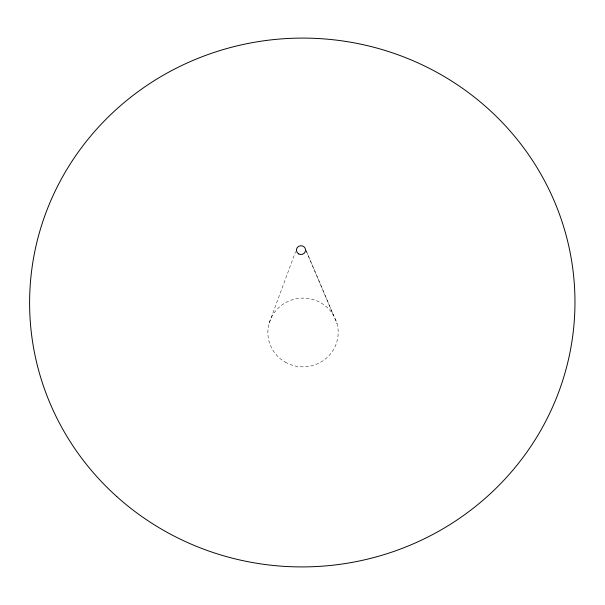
<?xml version="1.0" encoding="UTF-8"?>
<svg xmlns="http://www.w3.org/2000/svg" width="605" height="605" viewBox="0 0 605 605"><rect width="100%" height="100%" fill="white"/><g stroke="black" fill="none" stroke-linecap="round" stroke-linejoin="round"><path stroke-width="0.45" stroke-dasharray="3.02 2.27" d="M269.24 322.919L295.626 251.559M306.47 251.43L333.627 315.507M305.805 249.895L337.068 323.804M285.197 362.13A35.181 34.372 -1.4 0 0 338.195 332.697A35.181 34.372 -1.4 0 0 285.658 302.606A35.181 34.372 -1.4 0 0 285.197 362.13"/><path stroke-width="0.91" d="M298.658 253.896A4.575 4.394 -1.4 0 0 305.578 250.167A4.575 4.394 -1.4 0 0 298.772 246.28A4.575 4.394 -1.4 0 0 298.658 253.896M116.788 496.576A272.681 264.4 -1.4 0 0 568.118 360.996A272.681 264.4 -1.4 0 0 221.952 49.95A272.681 264.4 -1.4 0 0 116.788 496.576"/></g></svg>
